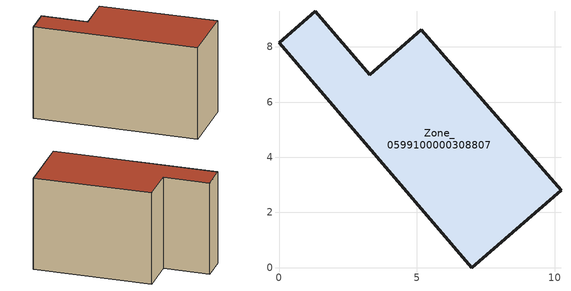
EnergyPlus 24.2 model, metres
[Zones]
Zone_0599100000308807
 floor ground (C_G): 6.99,0 0,8.16 1.31,9.29 3.29,6.99 5.15,8.63 10.22,2.8 z0
 wall outside (C_F): 10.22,2.8 5.15,8.63 3.29,6.99 1.31,9.29 0,8.16 6.99,0 10.22,2.8 z0:6.25
 roof outside (C_R): 0,8.16 6.99,0 10.22,2.8 5.15,8.63 3.29,6.99 1.31,9.29 z6.25
[BUILDING]
Pand.0599100000308807: North Axis=0; Terrain=City; Loads Convergence Tolerance Value=0.04; Temperature Convergence Tolerance Value=0.4; Solar Distribution=FullExterior; Maximum Number of Warmup Days=25; Minimum Number of Warmup Days=1
[Site:Location]
Rotterdam.The.Hague.AP_ZH_NLD Design_Conditions: Latitude=51.96; Longitude=4.45; Time Zone=1; Elevation=-4.5
[SITE:GROUNDTEMPERATURE:BUILDINGSURFACE]
18, 18, 18, 18, 18, 18, 18, 18, 18, 18, 18, 18
[MATERIAL] Thermal Absorptance=0.9; Solar Absorptance=0.7; Visible Absorptance=0.7
Name | Roughness | Thickness | Conductivity | Density | Specific Heat
G.TI.1946 | MediumSmooth | 0.15 | 1 | 540 | 1210
F.TI.1946 | Rough | 0.3 | 0.857143 | 1920 | 840
R.TI.1946 | MediumRough | 0.2 | 0.1 | 1500 | 1000
[CONSTRUCTION]
C_G: G.TI.1946
C_F: F.TI.1946
C_R: R.TI.1946
[ZONE]
Zone_0599100000308807: Type=1; Multiplier=1; Ceiling Height=Autocalculate; Volume=Autocalculate; Floor Area=autocalculate; Part of Total Floor Area=Yes
[ZONEINFILTRATION:DESIGNFLOWRATE]
Infil_Zone_0599100000308807: Zone or ZoneList or Space or SpaceList=Zone_0599100000308807; Schedule=AlwaysOn; Design Flow Rate Calculation Method=Flow/Area; Flow Rate per Floor Area=0.003; Constant Term Coefficient=1; Temperature Term Coefficient=0; Velocity Term Coefficient=0; Velocity Squared Term Coefficient=0
[HVACTEMPLATE:ZONE:IDEALLOADSAIRSYSTEM]
Zone_0599100000308807: Maximum Heating Supply Air Temperature=50; Minimum Cooling Supply Air Temperature=13; Maximum Heating Supply Air Humidity Ratio=0.0156; Minimum Cooling Supply Air Humidity Ratio=0.0077; Heating Limit=NoLimit; Cooling Limit=NoLimit; Dehumidification Control Type=ConstantSensibleHeatRatio; Cooling Sensible Heat Ratio=0.7; Dehumidification Setpoint=60; Humidification Control Type=None; Humidification Setpoint=30; Outdoor Air Method=None; Outdoor Air Flow Rate per Person=0.00944; Outdoor Air Flow Rate per Zone Floor Area=0; Outdoor Air Flow Rate per Zone=0; Demand Controlled Ventilation Type=None; Outdoor Air Economizer Type=NoEconomizer; Heat Recovery Type=None; Sensible Heat Recovery Effectiveness=0.7; Latent Heat Recovery Effectiveness=0.65
[ZONECONTROL:THERMOSTAT]
ThermostatControl_Zone_0599100000308807: Zone or ZoneList=Zone_0599100000308807; Control Type Schedule=DualSetpointControlType; Control 1=Thermostat_Zone_0599100000308807; Temperature Difference Between Cutout And Setpoint=0
[THERMOSTATSETPOINT:DUALSETPOINT]
Thermostat_Zone_0599100000308807: Heating Setpoint Temperature Schedule=HeatingSetpoint_Zone_0599100000308807; Cooling Setpoint Temperature Schedule=CoolingSetpoint_Zone_0599100000308807
[SCHEDULE:COMPACT]
HeatingSetpoint_Zone_0599100000308807: Through: 12/31, For: AllDays, Until: 24:00, 21
CoolingSetpoint_Zone_0599100000308807: Through: 12/31, For: AllDays, Until: 24:00, 24
DualSetpointControlType: Through: 12/31, For: AllDays, Until: 24:00, 4
AlwaysOn: Through: 12/31, For: AllDays, Until: 24:00, 1
